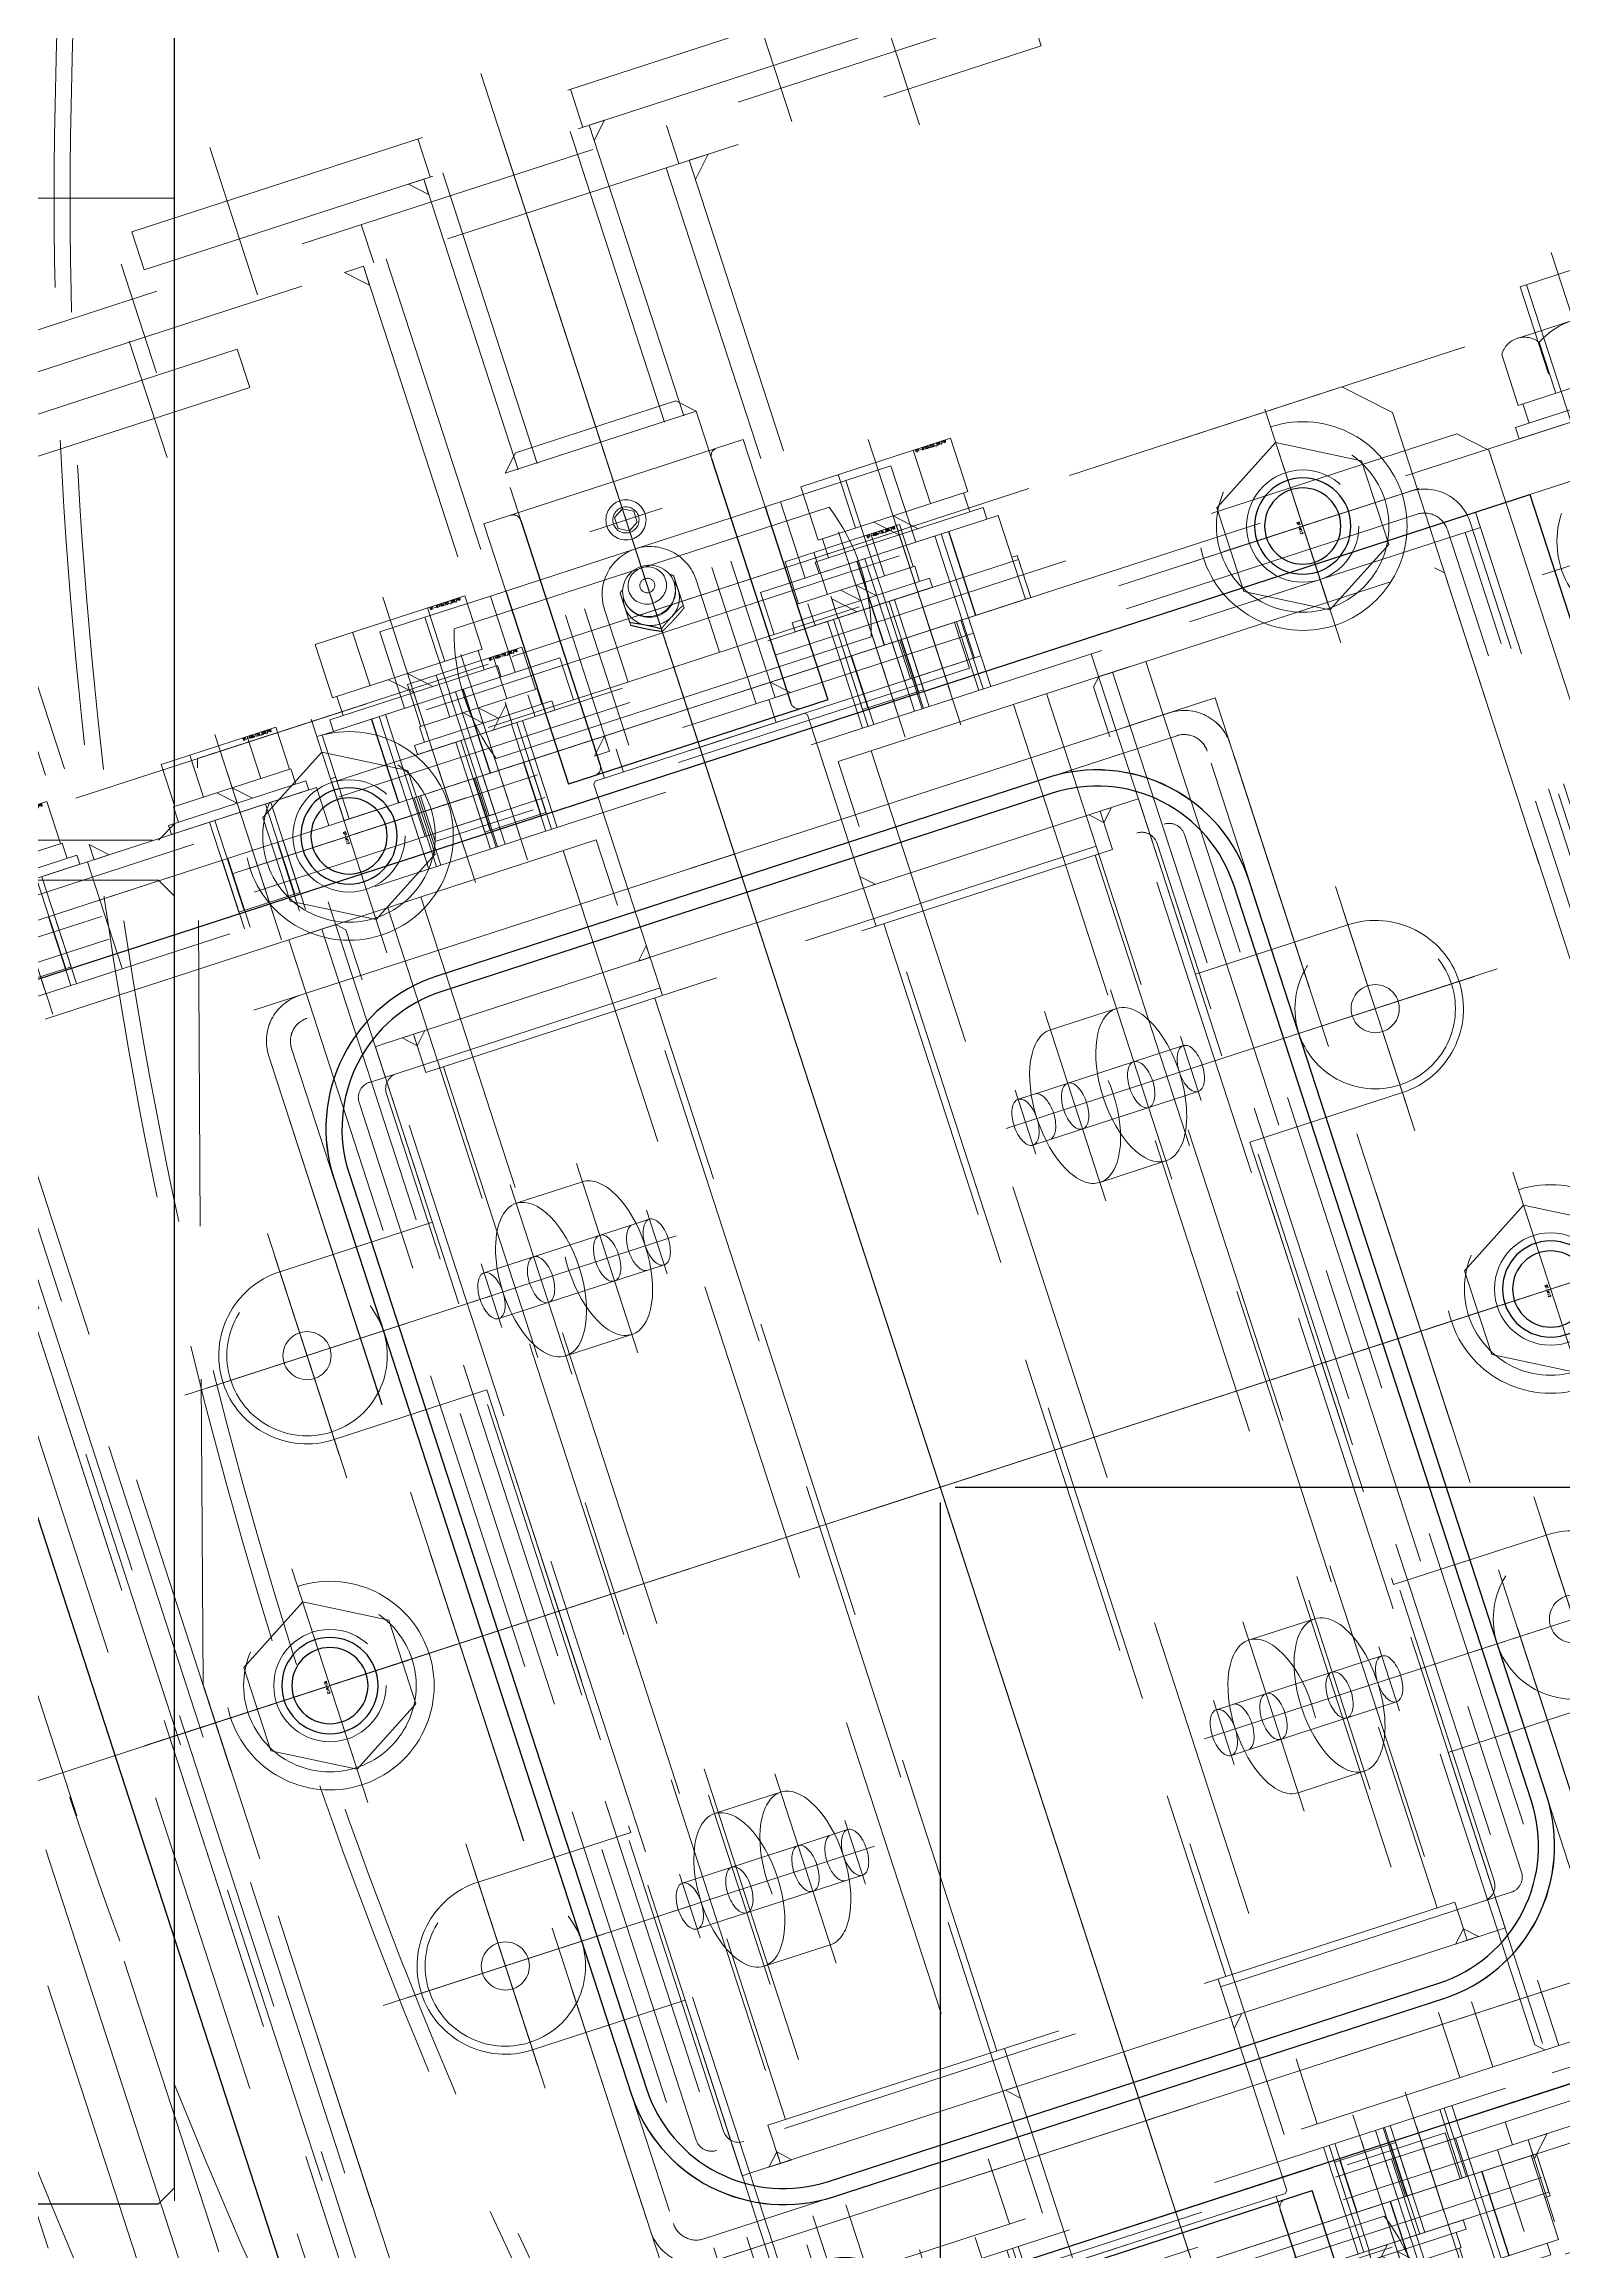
# Model space of a CAD drawing. Header units: millimetres. Extents: x -16130 to 36813, y -8099 to 27484.
# Drawn here: x 29485.3 to 29674.7, y 15674.2 to 15949.4 of the extents above; entities that cross this region are included whole.
import ezdxf

# ---------------------------------------------------------------- set-up
doc = ezdxf.new("R2010")
doc.units = ezdxf.units.MM
doc.header["$LTSCALE"] = 6
doc.header["$PDMODE"] = 99
doc.header["$PDSIZE"] = 1
doc.linetypes.add('CENTER2', pattern=[28.575, 19.05, -3.175, 3.175, -3.175])
doc.linetypes.add('HIDDEN', pattern=[9.525, 6.35, -3.175])
for name, color, linetype, lineweight in [('01_NORMAL', 7, 'Continuous', 25), ('04_HIDDEN', 2, 'HIDDEN', 13), ('05_CENTER', 4, 'CENTER2', 13), ('08_DIM', 3, 'Continuous', 13)]:
    doc.layers.add(name, color=color, linetype=linetype, lineweight=lineweight)
doc.layers.add('10_DRAFT', color=8, linetype='Continuous', lineweight=0, plot=False)
doc.layers.add('HIDDEN', color=3, linetype='HIDDEN')
doc.styles.add('KSS_TXT', font='txt.shx', dxfattribs={"bigfont": 'extfont2.shx'})
doc.styles.add('KSS_TXT_L', font='txt.shx', dxfattribs={"height": 3, "bigfont": 'extfont2.shx'})
doc.dimstyles.new('KSS_DIM', dxfattribs={"dimtxt": 3, "dimasz": 2.5, "dimexe": 1.25, "dimexo": 0.625, "dimtad": 1, "dimdsep": 46, "dimtxsty": 'KSS_TXT', "dimblk": 'OPEN30', "dimcen": 0, "dimazin": 2, "dimtfac": 0.75, "dimtmove": 0, "dimatfit": 3, "dimldrblk": 'OPEN30', "dimfxl": 1, "dimtolj": 1, "dimarcsym": 0})

# ---------------------------------------------------------------- blocks, each defined once
blk = doc.blocks.new('A$C4DF16B66_1_1')
at = {"color": 0}
for points in [[(-507.87, -249.13), (-431.79, -224.41, 0.414214), (-418.94, -199.21), (-456.03, -85.08, 0.414214), (-481.23, -72.24), (-557.31, -96.96, 0.414214), (-570.15, -122.17), (-533.07, -236.29, 0.414214)], [(-508.49, -247.23), (-432.4, -222.51, 0.414214), (-420.85, -199.83), (-457.93, -85.7, 0.414214), (-480.61, -74.15), (-556.69, -98.87, 0.414214), (-568.25, -121.55), (-531.17, -235.68, 0.414214)]]:
    blk.add_lwpolyline(points, format="xyb", close=True, dxfattribs=at)
at = {"layer": '04_HIDDEN'}
for radius, start, end in [(605, 90.85804, 269.14196), (603, 90.85804, 269.14196), (655, 201.36198, 269.38105)]:
    blk.add_arc((0, 0), radius, start, end, dxfattribs=at)
at = {"layer": '05_CENTER'}
for p, q in [((-467.58, -243.68), (-521.52, -77.69)), ((-430.58, -139.9), (-558.52, -181.47))]:
    blk.add_line(p, q, dxfattribs=at)
blk.add_arc((0, 0), 635, 93.44627, 266.55373, dxfattribs=at)
blk = doc.blocks.new('A$C52AD0FC6_1_1_1')
at = {"color": 0}
blk.add_lwpolyline([(1608, -85), (152, -85), (150, -87), (150, -248), (152, -250), (1608, -250), (1610, -248), (1610, -87)], close=True, dxfattribs=at)
blk = doc.blocks.new('M12Tz_1_1_1')
at = {"color": 0}
for radius in [6, 4.75]:
    blk.add_circle((0, 0), radius, dxfattribs=at)
at = {"layer": '05_CENTER'}
for p, q in [((0, -10.33), (0, 10.33)), ((10.33, 0), (-10.33, 0))]:
    blk.add_line(p, q, dxfattribs=at)
blk = doc.blocks.new('A$C20874801_1_1')
at = {"color": 0}
blk.add_lwpolyline([(-507.87, -249.13), (-431.79, -224.41, 0.414214), (-418.95, -199.21), (-456.03, -85.08, 0.414214), (-481.23, -72.24), (-557.31, -96.96, 0.414214), (-570.15, -122.17), (-533.07, -236.29, 0.414214)], format="xyb", close=True, dxfattribs=at)
at = {"layer": '04_HIDDEN'}
blk.add_lwpolyline([(-590, -306.8), (-590, 306.8)], dxfattribs=at)
at = {"layer": '05_CENTER'}
for p, q in [((-524.29, -69.17), (-464.81, -252.21)), ((-567.05, -184.24), (-422.05, -137.13))]:
    blk.add_line(p, q, dxfattribs=at)
at = {"xscale": -1, "rotation": 17.99942989085299}
for p in [(-449.37, -40.86), (-568.25, -79.49), (-418.46, -135.97), (-570.63, -185.41)]:
    blk.add_blockref('M12Tz_1_1_1', p, dxfattribs=at)
blk = doc.blocks.new('A$C286F13D5_1_1')
at = {"color": 0}
blk.add_lwpolyline([(-507.87, -249.13), (-431.79, -224.41, 0.414214), (-418.94, -199.21), (-456.03, -85.08, 0.414214), (-481.23, -72.24), (-557.31, -96.96, 0.414214), (-570.15, -122.17), (-533.07, -236.29, 0.414214)], format="xyb", close=True, dxfattribs=at)
at = {"layer": '04_HIDDEN'}
blk.add_lwpolyline([(-590, -306.8), (-590, 306.8)], dxfattribs=at)
at = {"layer": '05_CENTER'}
for p, q in [((-524.29, -69.17), (-464.81, -252.21)), ((-567.05, -184.25), (-422.05, -137.13))]:
    blk.add_line(p, q, dxfattribs=at)
blk = doc.blocks.new('A$C13BE1A45_1_1')
at = {"color": 0}
blk.add_lwpolyline([(42, -25), (1498, -25), (1500, -23), (1500, 473), (1498, 475), (42, 475), (40, 473), (40, -23)], close=True, dxfattribs=at)
at = {"layer": '10_DRAFT'}
blk.add_line((40, 225), (1500, 225), dxfattribs=at)
blk = doc.blocks.new('_Open30')
at = {"color": 0, "linetype": 'ByBlock', "lineweight": -2}
for p, q in [((-1, 0.268), (0, 0)), ((0, 0), (-1, -0.268)), ((0, 0), (-1, 0))]:
    blk.add_line(p, q, dxfattribs=at)
blk = doc.blocks.new('*D2053')
at = {"layer": '08_DIM', "color": 0, "lineweight": -2, "transparency": 16777216}
for p, q in [((29597.01, 15767.59), (29597.01, 15139.29)), ((30091.56, 15270.32), (30091.56, 15139.29)), ((30084.06, 15143.04), (29604.51, 15143.04))]:
    blk.add_line(p, q, dxfattribs=at)
at = {"layer": 'Defpoints', "color": 0, "transparency": 16777216}
for p in [(29597.01, 15769.47), (30091.56, 15272.19), (29597.01, 15143.04)]:
    blk.add_point(p, dxfattribs=at)
at = {"layer": '08_DIM', "color": 0, "lineweight": -2, "transparency": 16777216, "xscale": 7.5, "yscale": 7.5, "zscale": 7.5, "rotation": 180}
blk.add_blockref('_Open30', (29597.01, 15143.04), dxfattribs=at)
at = {"layer": '08_DIM', "color": 0, "lineweight": -2, "transparency": 16777216, "xscale": 7.5, "yscale": 7.5, "zscale": 7.5}
blk.add_blockref('_Open30', (30091.56, 15143.04), dxfattribs=at)
at = {"layer": '08_DIM', "color": 0, "transparency": 16777216, "insert": (29844.28, 15149.42), "char_height": 9, "attachment_point": 5, "style": 'KSS_TXT'}
blk.add_mtext('\\A1;494.549', dxfattribs=at)
blk = doc.blocks.new('M6tz_1_1_1')
at = {"color": 0}
for radius in [3, 2.5]:
    blk.add_circle((0, 0), radius, dxfattribs=at)
at = {"layer": '05_CENTER'}
for p, q in [((0, -5.68), (0, 5.68)), ((5.68, 0), (-5.68, 0))]:
    blk.add_line(p, q, dxfattribs=at)
blk = doc.blocks.new('A$C2F282A4D_1_1')
at = {"color": 0}
blk.add_lwpolyline([(68, 140), (-28, 140), (-30, 138), (-30, -18), (-28, -20), (68, -20), (70, -18), (70, 138)], close=True, dxfattribs=at)
at = {"xscale": -1, "rotation": 180}
blk.add_blockref('M12Tz_1_1_1', (0, 125), dxfattribs=at)
for name, p in [('M6tz_1_1_1', (30, 60)), ('M12Tz_1_1_1', (0, -5))]:
    blk.add_blockref(name, p)
blk = doc.blocks.new('A$C374815B8_1_1')
at = {"color": 0}
blk.add_lwpolyline([(40, 80), (-40, 80, 0.414214), (-60, 60), (-60, -60, 0.414214), (-40, -80), (40, -80, 0.414214), (60, -60), (60, 60, 0.414214)], format="xyb", close=True, dxfattribs=at)
at = {"layer": '10_DRAFT'}
for p, q in [((0, -4.36), (0, 4.36)), ((4.36, 0), (-4.36, 0))]:
    blk.add_line(p, q, dxfattribs=at)
blk = doc.blocks.new('*D2898')
at = {"layer": '08_DIM', "color": 0, "lineweight": -2, "transparency": 16777216}
for p, q in [((29855.24, 15930.15), (29810.19, 15930.15)), ((29813.94, 15922.65), (29813.94, 15776.97)), ((29598.88, 15769.47), (29817.69, 15769.47))]:
    blk.add_line(p, q, dxfattribs=at)
at = {"layer": 'Defpoints', "color": 0, "transparency": 16777216}
for p in [(29857.11, 15930.15), (29597.01, 15769.47), (29813.94, 15769.47)]:
    blk.add_point(p, dxfattribs=at)
at = {"layer": '08_DIM', "color": 0, "lineweight": -2, "transparency": 16777216, "xscale": 7.5, "yscale": 7.5, "zscale": 7.5}
for p, rotation in [((29813.94, 15930.15), 90), ((29813.94, 15769.47), 270)]:
    blk.add_blockref('_Open30', p, dxfattribs=dict(at, rotation=rotation))
at = {"layer": '08_DIM', "color": 0, "transparency": 16777216, "insert": (29807.56, 15849.81), "char_height": 9, "attachment_point": 5, "rotation": 90, "style": 'KSS_TXT'}
blk.add_mtext('\\A1;160.69', dxfattribs=at)
blk = doc.blocks.new('*D2899')
at = {"layer": '08_DIM', "color": 0, "lineweight": -2, "transparency": 16777216}
for p, q in [((30092.13, 15928.37), (30145.08, 15765.43)), ((29656.5, 15610.62), (30136.79, 15766.68)), ((29635.89, 15649.77), (29650.53, 15604.74))]:
    blk.add_line(p, q, dxfattribs=at)
at = {"layer": 'Defpoints', "color": 0, "transparency": 16777216}
for p in [(30091.56, 15930.15), (30143.92, 15768.99), (29635.32, 15651.56)]:
    blk.add_point(p, dxfattribs=at)
at = {"layer": '08_DIM', "color": 0, "lineweight": -2, "transparency": 16777216, "xscale": 7.5, "yscale": 7.5, "zscale": 7.5}
for p, rotation in [((30143.92, 15768.99), 18.00000000640336), ((29649.37, 15608.3), 198.0000000064033)]:
    blk.add_blockref('_Open30', p, dxfattribs=dict(at, rotation=rotation))
at = {"layer": '08_DIM', "color": 0, "transparency": 16777216, "insert": (29894.67, 15694.72), "char_height": 9, "attachment_point": 5, "rotation": 18, "style": 'KSS_TXT'}
blk.add_mtext('\\A1;520', dxfattribs=at)
blk = doc.blocks.new('A$C16837431_1_1_1')
at = {"color": 0}
for points in [[(-5, -95), (-115, -60), (-115, 90), (-110, 95)], [(-110, 95), (110, 95), (115, 90), (115, -55), (75, -95), (-5, -95)]]:
    blk.add_lwpolyline(points, dxfattribs=at)
blk.add_lwpolyline([(-83, 63), (83, 63), (83, -63), (-83, -63)], close=True, dxfattribs=at)
for points in [[(-77, -63), (77, -63, 0.414214), (83, -57), (83, 57, 0.414214), (77, 63), (-77, 63, 0.414214), (-83, 57), (-83, -57, 0.414214)], [(-77, -60), (77, -60, 0.414214), (80, -57), (80, 57, 0.414214), (77, 60), (-77, 60, 0.414214), (-80, 57), (-80, -57, 0.414214)]]:
    blk.add_lwpolyline(points, format="xyb", close=True, dxfattribs=at)
for centre in [(-100, 80), (0, 80), (-100, -45), (0, -80)]:
    blk.add_circle(centre, 7, dxfattribs=at)
at = {"layer": '05_CENTER'}
for p, q in [((0, 104.34), (0, -104.34)), ((-100, 90.34), (-100, 69.66)), ((-89.66, 80), (-110.34, 80)), ((10.34, 80), (-10.34, 80)), ((-123.98, 0), (123.98, 0)), ((-100, -55.34), (-100, -34.66)), ((-89.66, -45), (-110.34, -45)), ((10.34, -80), (-10.34, -80))]:
    blk.add_line(p, q, dxfattribs=at)
blk = doc.blocks.new('A$C285C78E6_1_1_1_1_1')
at = {"color": 0, "linetype": 'CENTER2'}
for p, q in [((0, -15.31), (0, 15.31)), ((-15.31, 0), (15.31, 0))]:
    blk.add_line(p, q, dxfattribs=at)
at = {"color": 0}
for p, q in [((-10.97, 0), (-5.48, 9.5)), ((-5.48, 9.5), (5.48, 9.5)), ((5.48, 9.5), (10.97, 0)), ((-5.48, -9.5), (-10.97, 0)), ((10.97, 0), (5.48, -9.5)), ((5.48, -9.5), (-5.48, -9.5))]:
    blk.add_line(p, q, dxfattribs=at)
for radius in [13, 10.75]:
    blk.add_circle((0, 0), radius, dxfattribs=at)
at = {"layer": '10_DRAFT', "style": 'KSS_TXT_L'}
blk.add_text('BT-M12', height=0.3, dxfattribs=at).set_placement((-0.7, -0.55))
blk = doc.blocks.new('A$C684D27B0')
at = {"rotation": 270}
blk.add_blockref('A$C16837431_1_1_1', (0, 0), dxfattribs=at)
at = {"layer": '04_HIDDEN', "rotation": 269.9999999825162}
for p in [(-45, 100), (80, 100), (-80, 0), (80, 0), (-45, -100)]:
    blk.add_blockref('A$C285C78E6_1_1_1_1_1', p, dxfattribs=at)
blk = doc.blocks.new('A$C48CE4D37_1_1_1')
at = {"color": 0}
for p, q in [((-10.85, 175), (-10.85, 100)), ((10.85, 175), (10.85, 100)), ((44.55, -225), (44.55, -100))]:
    blk.add_line(p, q, dxfattribs=at)
for points in [[(-47.5, 175), (-47.5, 180), (47.5, 180), (47.5, 175)], [(-101.83, 105), (101.83, 105), (105, 101.83), (105, -101.83), (101.83, -105), (-101.83, -105), (-105, -101.83), (-105, 101.83)], [(-63, -83), (-63, 83), (63, 83), (63, -83)]]:
    blk.add_lwpolyline(points, close=True, dxfattribs=at)
at = {"color": 3}
for points in [[(-10.85, 175), (-10.85, 173), (-12.85, 175), (-12.85, 175)], [(10.85, 175), (10.85, 173), (12.85, 175), (12.85, 175)], [(-10.85, 100), (-10.85, 102), (-12.85, 100), (-12.85, 100)], [(10.85, 100), (10.85, 102), (12.85, 100), (12.85, 100)], [(44.55, -100), (44.55, -102.5), (44.55, -102.5), (47.05, -100)]]:
    blk.add_lwpolyline(points, close=True, dxfattribs=at)
at = {"color": 0}
for points in [[(-44.55, -115), (-133.07, -115), (-135.07, -113), (-135.07, 113), (-133.07, 115)], [(-133.07, 115), (-10.85, 115)], [(10.85, 115), (132.93, 115), (134.93, 113), (134.93, -113), (132.93, -115), (44.55, -115)]]:
    blk.add_lwpolyline(points, dxfattribs=at)
for points in [[(63, -77), (63, 77, 0.414214), (57, 83), (-57, 83, 0.414214), (-63, 77), (-63, -77, 0.414214), (-57, -83), (57, -83, 0.414214)], [(60, -77), (60, 77, 0.414214), (57, 80), (-57, 80, 0.414214), (-60, 77), (-60, -77, 0.414214), (-57, -80), (57, -80, 0.414214)]]:
    blk.add_lwpolyline(points, format="xyb", close=True, dxfattribs=at)
at = {"layer": '04_HIDDEN'}
for p, q in [((-10, 175), (-10, 180)), ((10, 175), (10, 180)), ((-8.35, 175), (-8.35, 100)), ((8.35, 175), (8.35, 100)), ((-10.85, 115), (10.85, 115)), ((-10, 97), (-10, 100)), ((10, 97), (10, 100)), ((42.5, -100), (42.5, -97)), ((40.55, -225), (40.55, -100))]:
    blk.add_line(p, q, dxfattribs=at)
for points in [[(-94, -100), (94, -100, 0.414214), (100, -94), (100, 94, 0.414214), (94, 100), (-94, 100, 0.414214), (-100, 94), (-100, -94, 0.414214)], [(-94, -97), (94, -97, 0.414214), (97, -94), (97, 94, 0.414214), (94, 97), (-94, 97, 0.414214), (-97, 94), (-97, -94, 0.414214)]]:
    blk.add_lwpolyline(points, format="xyb", close=True, dxfattribs=at)
at = {"layer": '05_CENTER'}
for p, q in [((-35, 167.67), (-35, 186.97)), ((0, 185.31), (0, -234.62)), ((35, 167.67), (35, 186.97)), ((-145.58, 0), (145.58, 0))]:
    blk.add_line(p, q, dxfattribs=at)
blk = doc.blocks.new('A$C4DD551DB_1_1_1')
at = {"color": 0}
for p, q in [((-50.5, 68), (-50.5, -68)), ((50.5, 68), (50.5, -68))]:
    blk.add_line(p, q, dxfattribs=at)
blk.add_lwpolyline([(52.08, -70), (-52.08, -70, -0.414214), (-54.08, -68), (-54.08, 68, -0.414214), (-52.08, 70), (52.08, 70, -0.414214), (54.08, 68), (54.08, -68, -0.414214)], format="xyb", close=True, dxfattribs=at)
for centre, start, end in [((-48.5, 68), 90, 180), ((48.5, 68), 0, 90), ((-48.5, -68), 180, 270), ((48.5, -68), 270, 0)]:
    blk.add_arc(centre, 2, start, end, dxfattribs=at)
at = {"layer": '01_NORMAL'}
blk.add_lwpolyline([(-108.15, 95), (108.15, 95), (108.15, -95), (-108.15, -95)], close=True, dxfattribs=at)
at = {"layer": '04_HIDDEN'}
for p, q in [((-101, 95), (-101, -95)), ((101, 95), (101, -95))]:
    blk.add_line(p, q, dxfattribs=at)
at = {"layer": '10_DRAFT'}
for p, q in [((0, 95), (0, -95)), ((4.06, 0), (-4.06, 0))]:
    blk.add_line(p, q, dxfattribs=at)
blk = doc.blocks.new('A$C6DB7488B_1_1_1')
at = {"color": 0}
for p, q in [((-160, 50), (-160, 94)), ((-159, 95), (19, 95)), ((-160, 51.83), (20, 51.83)), ((-160, 43.17), (20, 43.17)), ((-160, 38.84), (20, 38.84)), ((-113, 26.3), (-113, 24.17)), ((-107, 26.3), (-107, 24.17)), ((-33, 26.3), (-33, 24.17)), ((-27, 26.3), (-27, 24.17)), ((-144, 15.84), (-144, -15.84)), ((4, 15.84), (4, -15.84)), ((-207, 12.5), (-207, -12.5)), ((27, -12.5), (152, -12.5)), ((-113, -26.3), (-113, -24.17)), ((-107, -26.3), (-107, -24.17)), ((-33, -26.3), (-33, -24.17)), ((-27, -26.3), (-27, -24.17)), ((-160, -38.84), (20, -38.84)), ((-160, -43.17), (20, -43.17)), ((-160, -50), (-160, -94)), ((-160, -51.83), (20, -51.83)), ((20, -94), (20, -50)), ((-160, -94), (-159, -95)), ((-159, -95), (19, -95))]:
    blk.add_line(p, q, dxfattribs=at)
for points in [[(20, 15.84), (-160, 15.84), (-160, 56.16), (20, 56.16)], [(20, -15.84), (-160, -15.84), (-160, -56.16), (20, -56.16)]]:
    blk.add_lwpolyline(points, close=True, dxfattribs=at)
at = {"color": 3}
for points in [[(-144, 45), (-142.5, 45), (-144, 46.5), (-144, 46.5)], [(-144, 45), (-142.5, 45), (-144, 43.5), (-144, 43.5)], [(4, 45), (2.5, 45), (4, 46.5), (4, 46.5)], [(4, 45), (2.5, 45), (4, 43.5), (4, 43.5)], [(-144, 14), (-145.5, 14), (-144, 15.5), (-144, 15.5)], [(4, 14), (5.5, 14), (4, 15.5), (4, 15.5)], [(-144, -14), (-145.5, -14), (-144, -15.5), (-144, -15.5)], [(4, -14), (5.5, -14), (4, -15.5), (4, -15.5)], [(-144, -45), (-142.5, -45), (-144, -43.5), (-144, -43.5)], [(4, -45), (2.5, -45), (4, -43.5), (4, -43.5)], [(-144, -45), (-142.5, -45), (-144, -46.5), (-144, -46.5)], [(4, -45), (2.5, -45), (4, -46.5), (4, -46.5)]]:
    blk.add_lwpolyline(points, close=True, dxfattribs=at)
at = {"color": 0}
for points in [[(-144, 14), (-166.7, 14), (-167, 13.7), (-167, -13.7), (-166.7, -14), (-144, -14)], [(4, 14), (26.7, 14), (27, 13.7), (27, -13.7), (26.7, -14), (4, -14)], [(-167, 12.5), (-207, 12.5), (-209, 10.5), (-209, -10.5), (-207, -12.5), (-167, -12.5)]]:
    blk.add_lwpolyline(points, dxfattribs=at)
for centre in [(-110, 70), (-30, 70), (-110, -70), (-30, -70)]:
    blk.add_circle(centre, 3, dxfattribs=at)
at = {"color": 0, "extrusion": (0, 0, -1)}
for centre, major_axis in [((-110, 26.34), (3, 0)), ((-30, -26.34), (-3, 0))]:
    blk.add_ellipse(centre, major_axis=major_axis, ratio=0.500003, start_param=3.113199, end_param=6.311671, dxfattribs=at)
at = {"color": 0}
for centre, major_axis in [((-30, 26.34), (-3, 0)), ((-110, -26.34), (3, 0))]:
    blk.add_ellipse(centre, major_axis=major_axis, ratio=0.500003, start_param=3.113199, end_param=6.311671, dxfattribs=at)
at = {"color": 0, "extrusion": (0, 0, -1)}
for centre, major_axis in [((-110, 24.17), (3, 0)), ((-30, -24.17), (-3, 0))]:
    blk.add_ellipse(centre, major_axis=major_axis, ratio=0.500003, dxfattribs=at)
at = {"color": 0}
for centre, major_axis in [((-30, 24.17), (-3, 0)), ((-110, -24.17), (3, 0))]:
    blk.add_ellipse(centre, major_axis=major_axis, ratio=0.500003, dxfattribs=at)
at = {"layer": '04_HIDDEN'}
for p, q in [((-159, 49), (-160, 50)), ((4, 50), (-144, 50)), ((-144, 50), (-144, 49)), ((4, 50), (4, 49)), ((19, 49), (-159, 49)), ((-144, 49), (-144, 15.84)), ((4, 49), (4, 15.84)), ((-144, 45), (-139, 45)), ((-139, 45), (-139, -45)), ((-113, 26.3), (-113, 45.83)), ((-107, 26.3), (-107, 45.83)), ((-33, 26.3), (-33, 45.83)), ((-27, 26.3), (-27, 45.83)), ((-1, 45), (-1, -45)), ((4, 45), (-1, 45)), ((-139, 42.7), (-1, 42.7)), ((-120, 30.67), (-120, 39.33)), ((-100, 30.67), (-100, 39.33)), ((-40, 30.67), (-40, 39.33)), ((-20, 30.67), (-20, 39.33)), ((-160, 20.17), (20, 20.17)), ((-144, 14), (-139, 14)), ((4, 14), (-1, 14)), ((-144, -14), (-139, -14)), ((-144, -49), (-144, -15.84)), ((4, -14), (-1, -14)), ((4, -49), (4, -15.84)), ((-160, -20.17), (20, -20.17)), ((-113, -26.3), (-113, -45.83)), ((-107, -26.3), (-107, -45.83)), ((-33, -26.3), (-33, -45.83)), ((-27, -26.3), (-27, -45.83)), ((-120, -30.67), (-120, -39.33)), ((-100, -30.67), (-100, -39.33)), ((-40, -30.67), (-40, -39.33)), ((-20, -30.67), (-20, -39.33)), ((-139, -42.7), (-1, -42.7)), ((-144, -45), (-139, -45)), ((4, -45), (-1, -45)), ((-159, -49), (-160, -50)), ((19, -49), (-159, -49)), ((-144, -50), (-144, -49)), ((4, -50), (4, -49)), ((20, -50), (19, -49)), ((4, -50), (-144, -50))]:
    blk.add_line(p, q, dxfattribs=at)
for points in [[(-1, 15), (-139, 15)], [(-139, -15), (-1, -15)]]:
    blk.add_lwpolyline(points, dxfattribs=at)
for centre in [(-110, 70), (-30, 70), (-110, -70), (-30, -70)]:
    blk.add_circle(centre, 10, dxfattribs=at)
at = {"layer": '04_HIDDEN', "extrusion": (0, 0, -1)}
for centre, major_axis, ratio in [((-110, 45.83), (3, 0), 0.500003), ((-110, 39.33), (3, 0), 0.500003), ((-110, 30.67), (-10, 0), 0.5), ((-110, 30.67), (3, 0), 0.500003), ((-30, -30.67), (10, 0), 0.5), ((-30, -30.67), (-3, 0), 0.500003), ((-30, -39.33), (-3, 0), 0.500003), ((-30, -45.83), (-3, 0), 0.500003)]:
    blk.add_ellipse(centre, major_axis=major_axis, ratio=ratio, dxfattribs=at)
at = {"layer": '04_HIDDEN'}
for centre, major_axis, ratio in [((-30, 45.83), (-3, 0), 0.500003), ((-30, 39.33), (-3, 0), 0.500003), ((-30, 30.67), (10, 0), 0.5), ((-30, 30.67), (-3, 0), 0.500003), ((-110, -30.67), (-10, 0), 0.5), ((-110, -30.67), (3, 0), 0.500003), ((-110, -39.33), (3, 0), 0.500003), ((-110, -45.83), (3, 0), 0.500003)]:
    blk.add_ellipse(centre, major_axis=major_axis, ratio=ratio, dxfattribs=at)
for centre in [(-110, 39.33), (-30, 39.33)]:
    blk.add_ellipse(centre, major_axis=(10, 0), ratio=0.5, start_param=0, end_param=3.141593, dxfattribs=at)
at = {"layer": '04_HIDDEN', "extrusion": (0, 0, -1)}
for centre in [(-110, -39.33), (-30, -39.33)]:
    blk.add_ellipse(centre, major_axis=(10, 0), ratio=0.5, start_param=0, end_param=3.141593, dxfattribs=at)
at = {"layer": '05_CENTER'}
for p, q in [((-70, -100.5), (-70, 100.5)), ((-110, 57), (-110, 83)), ((-30, 57), (-30, 83)), ((-123, 70), (-97, 70)), ((-17, 70), (-43, 70)), ((-110, 48.3), (-110, 21.62)), ((-30, 48.3), (-30, 21.62)), ((-105.82, 45.83), (-114.18, 45.83)), ((-34.18, 45.83), (-25.82, 45.83)), ((-97.59, 39.33), (-122.41, 39.33)), ((-42.41, 39.33), (-17.59, 39.33)), ((-97.59, 30.67), (-122.41, 30.67)), ((-42.41, 30.67), (-17.59, 30.67)), ((-105.82, 24.17), (-114.18, 24.17)), ((-34.18, 24.17), (-25.82, 24.17)), ((156.79, 0), (-212.93, 0)), ((-110, -48.3), (-110, -21.62)), ((-30, -48.3), (-30, -21.62)), ((-105.82, -24.17), (-114.18, -24.17)), ((-34.18, -24.17), (-25.82, -24.17)), ((-97.59, -30.67), (-122.41, -30.67)), ((-42.41, -30.67), (-17.59, -30.67)), ((-97.59, -39.33), (-122.41, -39.33)), ((-42.41, -39.33), (-17.59, -39.33)), ((-105.82, -45.83), (-114.18, -45.83)), ((-34.18, -45.83), (-25.82, -45.83)), ((-110, -57), (-110, -83)), ((-30, -57), (-30, -83)), ((-123, -70), (-97, -70)), ((-17, -70), (-43, -70))]:
    blk.add_line(p, q, dxfattribs=at)
at = {"layer": '10_DRAFT'}
for centre in [(-110, 39.33), (-30, 39.33)]:
    blk.add_ellipse(centre, major_axis=(10, 0), ratio=0.5, start_param=3.141593, end_param=6.283185, dxfattribs=at)
at = {"layer": '10_DRAFT', "extrusion": (0, 0, -1)}
for centre in [(-110, -39.33), (-30, -39.33)]:
    blk.add_ellipse(centre, major_axis=(10, 0), ratio=0.5, start_param=3.141593, end_param=6.283185, dxfattribs=at)
blk = doc.blocks.new('MUCFC205c')
at = {"color": 0}
for p, q in [((-35, 6), (35, 6)), ((-35, 6), (-35, 0)), ((35, 6), (35, 0)), ((-44.32, 0), (-24.31, 0)), ((-18.27, 0), (-24.31, 0)), ((-18.27, 0), (18.27, 0)), ((24.31, 0), (18.27, 0)), ((24.31, 0), (44.32, 0)), ((-45, 0), (-44.32, 0)), ((-45, 0), (-45, -5.5)), ((-44.32, 0), (-44.32, -11)), ((44.32, 0), (45, 0)), ((44.32, 0), (44.32, -11)), ((45, 0), (45, -5.5)), ((-45, -5.5), (-44.32, -5.5)), ((-24.31, -5.5), (-18.27, -5.5)), ((-18.27, -5.5), (18.27, -5.5)), ((-13.14, -11), (-13.14, -5.5)), ((-6, -5.5), (-6, -15)), ((6, -15), (6, -5.5)), ((13.14, -5.5), (13.14, -11)), ((18.27, -5.5), (24.31, -5.5)), ((44.32, -5.5), (45, -5.5)), ((-44.32, -11), (-22.98, -11)), ((-33.5, -11), (-33.5, -21)), ((-27.59, -11), (-27.59, -21)), ((-13.14, -11), (-22.98, -11)), ((-19, -11), (-19, -21)), ((0, -10.53), (0, -10.18)), ((22.98, -11), (13.14, -11)), ((19, -11), (19, -21)), ((22.98, -11), (44.32, -11)), ((27.59, -11), (27.59, -21)), ((33.5, -11), (33.5, -21)), ((-3.5, -12.48), (-3.5, -12.13)), ((3.5, -12.48), (3.5, -12.13)), ((-33.5, -21), (-27.59, -21)), ((-19, -21), (-27.59, -21)), ((-19, -21), (0, -21)), ((-17, -29.8), (-17, -21)), ((0, -21), (19, -21)), ((17, -21), (17, -29.8)), ((27.59, -21), (19, -21)), ((27.59, -21), (33.5, -21)), ((-1.25, -24.08), (0, -23.36)), ((-1.25, -25.52), (-1.25, -24.08)), ((0, -23.36), (1.25, -24.08)), ((1.25, -24.08), (1.25, -25.52)), ((0, -26.24), (-1.25, -25.52)), ((1.25, -25.52), (0, -26.24)), ((17, -29.8), (-17, -29.8)), ((-17, -29.8), (17, -29.8))]:
    blk.add_line(p, q, dxfattribs=at)
at = {"color": 0, "linetype": 'CENTER2'}
for p, q in [((-31.82, -13.93), (-31.82, 2.87)), ((31.82, -13.93), (31.82, 2.87)), ((-4.75, -24.8), (4.75, -24.8))]:
    blk.add_line(p, q, dxfattribs=at)
at = {"color": 0}
for radius in [2.5, 1.63]:
    blk.add_circle((0, -24.8), radius, dxfattribs=at)
at = {"color": 0, "linetype": 'HIDDEN'}
for centre, start, end in [((-13.5, 3.3), 0, 90), ((13.5, 3.3), 90, 180), ((-13.5, -28.8), 270, 0), ((13.5, -28.8), 180, 270)]:
    blk.add_arc(centre, 1, start, end, dxfattribs=at)
at = {"color": 0}
for centre, radius, start, end in [((0, -15.5), 3.3, 0, 180), ((0, -15), 6, 180, 270), ((0, -15), 6, 270, 0)]:
    blk.add_arc(centre, radius, start, end, dxfattribs=at)
for major_axis, start_param, end_param in [((-3.5, 0), 4.18879, 5.235988), ((-3.5, 0), 5.235988, 6.283185), ((3.5, 0), 0, 1.047198), ((-3.5, 0), 0, 0.342953), ((3.5, 0), 5.940232, 6.283185)]:
    blk.add_ellipse((0, -14.52), major_axis=major_axis, ratio=0.965926, start_param=start_param, end_param=end_param, dxfattribs=at)
for centre, major_axis in [((0, -15.5), (-3.3, 0)), ((0, -16.2), (-2.4, 0)), ((0, -16.2), (-0.929, 0))]:
    blk.add_ellipse(centre, major_axis=major_axis, ratio=0.965926, dxfattribs=at)
for points, weights in [([(0, -10.18), (-0.94, -10.62), (-1.75, -11.07)], [1.06657306684, 1.07194812406, 1]), ([(-1.75, -11.59), (-0.94, -11.14), (0, -10.53)], [1, 1.07194812406, 1.06657306684]), ([(1.75, -11.07), (0.94, -10.62), (0, -10.18)], [1, 1.07194812406, 1.06657306684]), ([(0, -10.53), (0.94, -11.14), (1.75, -11.59)], [1.06657306684, 1.07194812406, 1]), ([(-1.75, -11.07), (-2.56, -11.53), (-3.5, -12.13)], [1, 1.07194812406, 1.06657306684]), ([(-3.5, -12.48), (-2.56, -12.04), (-1.75, -11.59)], [1.06657306684, 1.07194812406, 1]), ([(-3.5, -14.52), (-3.5, -13.61), (-3.5, -12.48)], [1, 1.07194812406, 1.06657306684]), ([(3.5, -12.13), (2.56, -11.53), (1.75, -11.07)], [1.06657306684, 1.07194812406, 1]), ([(1.75, -11.59), (2.56, -12.04), (3.5, -12.48)], [1, 1.07194812406, 1.06657306684]), ([(3.5, -12.48), (3.5, -13.61), (3.5, -14.52)], [1.06657306684, 1.07194812406, 1]), ([(-3.5, -16.39), (-3.5, -15.42), (-3.5, -14.52)], [1.06657306684, 1.07194812406, 1]), ([(-3.07, -16.66), (-3.28, -16.53), (-3.5, -16.39)], [1.06489758801, 1.06782171765, 1.06657306684]), ([(3.5, -16.39), (3.28, -16.53), (3.07, -16.66)], [1.06657306684, 1.06782171765, 1.06489758801]), ([(3.5, -14.52), (3.5, -15.42), (3.5, -16.39)], [1, 1.07194812406, 1.06657306684])]:
    blk.add_rational_spline(points, weights, degree=2, dxfattribs=at)
at = {"layer": '10_DRAFT'}
for p, q in [((0, -29.8), (0, 6)), ((-24.57, -1.5), (24.57, -1.5)), ((31, -10), (-31, -10)), ((-24.57, -18.5), (24.57, -18.5))]:
    blk.add_line(p, q, dxfattribs=at)
for start, end in [(160.9179, 199.0821), (340.9179, 19.0821)]:
    blk.add_arc((0, -10), 26, start, end, dxfattribs=at)
at = {"layer": 'HIDDEN', "color": 0}
for p, q in [((-17, -21), (-17, 4.3)), ((-17, 4.3), (17, 4.3)), ((-12.5, -28.8), (-12.5, 3.3)), ((12.5, -28.8), (12.5, 3.3)), ((17, -21), (17, 4.3)), ((-37.82, 0), (-37.82, -11)), ((-25.82, 0), (-25.82, -11)), ((25.82, 0), (25.82, -11)), ((37.82, 0), (37.82, -11))]:
    blk.add_line(p, q, dxfattribs=at)
blk = doc.blocks.new('A$C05FE0EC2_2_1_1')
at = {"color": 0, "linetype": 'CENTER2'}
blk.add_line((0, -19), (0, 14), dxfattribs=at)
at = {"color": 0}
for p, q in [((-9.81, 11), (9.81, 11)), ((-9.81, 4), (-9.81, 11)), ((-4.91, 4), (-4.91, 11)), ((4.91, 4), (4.91, 11)), ((9.81, 4), (9.81, 11)), ((9.81, 4), (-9.81, 4)), ((-9.25, 4), (-9.25, 1.5)), ((0, 1.5), (-2.5, 4)), ((0, 4), (2.5, 1.5)), ((9.25, 1.5), (9.25, 4)), ((-11, 1.5), (11, 1.5)), ((-11, 1.5), (-11, 0)), ((-11, 0), (11, 0)), ((11, 0), (11, 1.5))]:
    blk.add_line(p, q, dxfattribs=at)
at = {"color": 0, "linetype": 'HIDDEN'}
for p, q in [((-5, -16), (-5, 0)), ((-4.19, -16), (-4.19, 0)), ((4.19, -16), (4.19, 0)), ((5, -16), (5, 0)), ((-5, -16), (5, -16))]:
    blk.add_line(p, q, dxfattribs=at)
at = {"layer": '10_DRAFT', "style": 'KSS_TXT_L'}
blk.add_text('BT-M10x20L,SW,PW', height=0.3, dxfattribs=at).set_placement((5.16, 10.66))
blk = doc.blocks.new('A$C684CD659')
at = {"color": 4}
blk.add_blockref('MUCFC205c', (0, 0), dxfattribs=at)
at = {"rotation": 180}
for p in [(-31.82, -11), (31.82, -11)]:
    blk.add_blockref('A$C05FE0EC2_2_1_1', p, dxfattribs=at)
blk = doc.blocks.new('A$C2F213FA1_1_1_1')
at = {"color": 0}
blk.add_lwpolyline([(135, 6.5), (135, 0.5), (134.5, 0), (-134.5, 0), (-135, 0.5), (-135, 6.5), (-134.5, 7), (134.5, 7)], close=True, dxfattribs=at)
at = {"layer": '04_HIDDEN'}
for p, q in [((-101, 7), (-101, 9)), ((-36.82, 9), (-36.82, 0)), ((-35.82, 9), (-35.82, 0)), ((-27.82, 9), (-27.82, 0)), ((-26.82, 9), (-26.82, 0)), ((26.82, 9), (26.82, 0)), ((27.82, 9), (27.82, 0)), ((35.82, 9), (35.82, 0)), ((36.82, 9), (36.82, 0)), ((101, 9), (101, 7))]:
    blk.add_line(p, q, dxfattribs=at)
at = {"layer": '04_HIDDEN', "color": 9}
for p, q in [((-35.25, 0), (-35.25, 9)), ((35.25, 0), (35.25, 9))]:
    blk.add_line(p, q, dxfattribs=at)
at = {"layer": '04_HIDDEN', "color": 252}
for p, q in [((-28.75, 9), (-28.75, 0)), ((-28, 9), (-28, 0)), ((-21.5, 9), (-21.5, 0)), ((-20.75, 9), (-20.75, 0)), ((-20, 9), (-20, 0)), ((20, 9), (20, 0)), ((20.75, 9), (20.75, 0)), ((21.5, 9), (21.5, 0)), ((28, 9), (28, 0)), ((28.75, 9), (28.75, 0))]:
    blk.add_line(p, q, dxfattribs=at)
at = {"layer": '04_HIDDEN'}
blk.add_lwpolyline([(101, 9), (-101, 9)], dxfattribs=at)
at = {"layer": '05_CENTER'}
for p, q in [((-120, 11.2), (-120, -4.07)), ((-31.82, 12.39), (-31.82, -3.39)), ((31.82, 12.39), (31.82, -3.39)), ((120, 11.2), (120, -4.07))]:
    blk.add_line(p, q, dxfattribs=at)
at = {"layer": '05_CENTER', "color": 252}
for p, q in [((-24.75, 11.71), (-24.75, -2.71)), ((24.75, 11.71), (24.75, -2.71))]:
    blk.add_line(p, q, dxfattribs=at)
at = {"layer": '10_DRAFT'}
blk.add_line((0, 9), (0, 0), dxfattribs=at)
blk = doc.blocks.new('A$C2C234A17_1_1_1')
at = {"color": 0}
blk.add_lwpolyline([(135, 4.5), (135, -1.5), (134.5, -2), (-134.5, -2), (-135, -1.5), (-135, 4.5), (-134.5, 5), (134.5, 5)], close=True, dxfattribs=at)
at = {"layer": '04_HIDDEN'}
for p, q in [((-101, 5), (-101, 7)), ((-36.82, 7), (-36.82, -2)), ((-35.82, 7), (-35.82, -2)), ((-27.82, 7), (-27.82, -2)), ((-26.82, 7), (-26.82, -2)), ((26.82, 7), (26.82, -2)), ((27.82, 7), (27.82, -2)), ((35.82, 7), (35.82, -2)), ((36.82, 7), (36.82, -2)), ((101, 7), (101, 5))]:
    blk.add_line(p, q, dxfattribs=at)
at = {"layer": '04_HIDDEN', "color": 9}
for p, q in [((-35.25, -2), (-35.25, 7)), ((35.25, -2), (35.25, 7))]:
    blk.add_line(p, q, dxfattribs=at)
at = {"layer": '04_HIDDEN', "color": 252}
for p, q in [((-28.75, 7), (-28.75, -2)), ((-28, 7), (-28, -2)), ((-21.5, 7), (-21.5, -2)), ((-20.75, 7), (-20.75, -2)), ((-20, 7), (-20, -2)), ((20, 7), (20, -2)), ((20.75, 7), (20.75, -2)), ((21.5, 7), (21.5, -2)), ((28, 7), (28, -2)), ((28.75, 7), (28.75, -2)), ((53, 7), (53, -2)), ((53.75, 7), (53.75, -2)), ((60.25, 7), (60.25, -2)), ((61, 7), (61, -2)), ((77, 7), (77, -2)), ((83, 7), (83, -2)), ((83.75, 7), (83.75, -2)), ((90.25, 7), (90.25, -2)), ((91, 7), (91, -2)), ((97, 7), (97, -2))]:
    blk.add_line(p, q, dxfattribs=at)
at = {"layer": '04_HIDDEN'}
blk.add_lwpolyline([(101, 7), (-101, 7)], dxfattribs=at)
at = {"layer": '05_CENTER'}
for p, q in [((-120, 9.2), (-120, -6.07)), ((-31.82, 10.39), (-31.82, -5.39)), ((31.82, 10.39), (31.82, -5.39)), ((120, 9.2), (120, -6.07))]:
    blk.add_line(p, q, dxfattribs=at)
at = {"layer": '05_CENTER', "color": 252}
for p, q in [((-24.75, 9.71), (-24.75, -4.71)), ((24.75, 9.71), (24.75, -4.71)), ((57, 9.71), (57, -4.71)), ((87, 9.71), (87, -4.71))]:
    blk.add_line(p, q, dxfattribs=at)
at = {"layer": '10_DRAFT'}
blk.add_line((0, 7), (0, -2), dxfattribs=at)
blk = doc.blocks.new('A$C04E828C6_1_1_1')
at = {"color": 0}
for p, q in [((-63, 28), (123, 28)), ((-21, -1), (-21, -21)), ((1, -1), (1, -21)), ((59, -1), (59, -21)), ((81, -1), (81, -21))]:
    blk.add_line(p, q, dxfattribs=at)
for points in [[(-21, -21), (-63, -21), (-63, 30), (123, 30), (123, -21), (81, -21)], [(59, -21), (1, -21)]]:
    blk.add_lwpolyline(points, dxfattribs=at)
for centre in [(-10, -1), (70, -1)]:
    blk.add_arc(centre, 11, 0, 180, dxfattribs=at)
at = {"layer": '05_CENTER'}
for p, q in [((-10, -25), (-10, 15)), ((70, -25), (70, 15)), ((-26, -1), (6, -1)), ((54, -1), (86, -1))]:
    blk.add_line(p, q, dxfattribs=at)
blk = doc.blocks.new('A$C680612B7_1_1_1')
at = {"color": 0}
for p, q in [((-120, 5), (120, 5)), ((-120, 5), (-120, -5)), ((-120, 4.19), (-95, 4.19)), ((-95, 5), (-95, -5)), ((95, 5), (95, -5)), ((120, 4.19), (95, 4.19)), ((120, 5), (120, -5)), ((-120, -4.19), (-95, -4.19)), ((-120, -5), (120, -5)), ((120, -4.19), (95, -4.19))]:
    blk.add_line(p, q, dxfattribs=at)
at = {"layer": '05_CENTER'}
blk.add_line((-122.85, 0), (122.85, 0), dxfattribs=at)
blk = doc.blocks.new('M10Nza_1_1_1_1_1')
at = {"color": 0}
for p, q in [((-7.35, 12), (7.35, 12)), ((-9.8, 4), (-9.8, 10.69)), ((-4.9, 4), (-4.9, 10.69)), ((4.9, 10.69), (4.9, 4)), ((9.8, 10.69), (9.8, 4)), ((-9.8, 4), (9.8, 4)), ((-9.2, 1.5), (-9.2, 4)), ((0, 1.5), (-2.5, 4)), ((0, 4), (2.5, 1.5)), ((9.2, 4), (9.2, 1.5))]:
    blk.add_line(p, q, dxfattribs=at)
at = {"color": 0, "linetype": 'CENTER2'}
blk.add_line((0, 12), (0, 0), dxfattribs=at)
at = {"color": 0}
blk.add_lwpolyline([(-11, 1.5), (11, 1.5), (11, 0), (-11, 0)], close=True, dxfattribs=at)
for centre, radius, start, end in [((-7.35, 9.06), 2.94, 33.626, 146.374), ((0, 2.2), 9.8, 60, 120), ((7.35, 9.06), 2.94, 33.626, 146.374)]:
    blk.add_arc(centre, radius, start, end, dxfattribs=at)
at = {"layer": '10_DRAFT', "style": 'KSS_TXT'}
blk.add_text('M10', height=1.25, dxfattribs=at).set_placement((0.26, 4.12))
blk = doc.blocks.new('10b_2_1_1')
at = {"color": 0, "linetype": 'CENTER2'}
for p, q in [((0, -13.51), (0, 13.51)), ((13.51, 0), (-13.51, 0))]:
    blk.add_line(p, q, dxfattribs=at)
at = {"color": 0}
for p, q in [((-4.9, 8.49), (-9.8, 0)), ((-4.9, 8.49), (4.9, 8.49)), ((9.8, 0), (4.9, 8.49)), ((-9.8, 0), (-4.9, -8.49)), ((4.9, -8.49), (9.8, 0)), ((-4.9, -8.49), (4.9, -8.49))]:
    blk.add_line(p, q, dxfattribs=at)
for radius in [11, 8.49, 5, 4]:
    blk.add_circle((0, 0), radius, dxfattribs=at)
at = {"layer": '10_DRAFT', "style": 'KSS_TXT'}
blk.add_text('M10', height=1.25, dxfattribs=at).set_placement((0.26, 0.12))
blk = doc.blocks.new('A$C684CE333')
at = {"layer": '10_DRAFT'}
for p, q in [((0, -8.78), (0, 8.78)), ((-8.78, 0), (8.78, 0))]:
    blk.add_line(p, q, dxfattribs=at)
for name, p, rotation in [('A$C680612B7_1_1_1', (-120, 0), 270), ('A$C680612B7_1_1_1', (120, 0), 270), ('M10Nza_1_1_1_1_1', (-120, -102), 180)]:
    blk.add_blockref(name, p, dxfattribs=dict(rotation=rotation))
blk.add_blockref('10b_2_1_1', (-120, -85))
blk = doc.blocks.new('A$C4F344C99_1')
at = {"color": 0}
for p, q in [((-7.51, 8.7), (7.51, 8.7)), ((-7.51, 3.2), (-7.51, 8.7)), ((-3.75, 3.2), (-3.75, 8.7)), ((3.75, 3.2), (3.75, 8.7)), ((7.51, 3.2), (7.51, 8.7)), ((-7.7, 3.2), (-7.7, 1.2)), ((7.7, 3.2), (-7.7, 3.2)), ((0, 1.2), (-2, 3.2)), ((0, 3.2), (2, 1.2)), ((7.7, 1.2), (7.7, 3.2)), ((-9, 1.2), (9, 1.2)), ((-9, 1.2), (-9, 0)), ((-9, 0), (9, 0)), ((9, 0), (9, 1.2))]:
    blk.add_line(p, q, dxfattribs=at)
at = {"color": 0, "linetype": 'CENTER2'}
blk.add_line((0, -13.3), (0, 10.2), dxfattribs=at)
at = {"color": 0, "linetype": 'HIDDEN'}
for p, q in [((-4, -11.8), (-4, 0)), ((-3.32, -11.8), (-3.32, 0)), ((3.32, -11.8), (3.32, 0)), ((4, -11.8), (4, 0)), ((-4, -11.8), (4, -11.8))]:
    blk.add_line(p, q, dxfattribs=at)
at = {"layer": '10_DRAFT', "style": 'KSS_TXT_L'}
blk.add_text('BT-M8x15L,SW,PW', height=0.3, dxfattribs=at).set_placement((3.13, 8.36))
blk = doc.blocks.new('A$C684CE454')
at = {"color": 0}
for p, q in [((-195, 21.35), (-145, 21.35)), ((-45, 21.35), (-21, 21.35)), ((-195, -21.35), (-145, -21.35)), ((-45, -21.35), (-21, -21.35))]:
    blk.add_line(p, q, dxfattribs=at)
blk.add_lwpolyline([(-195, 67.5), (-200, 67.5), (-200, -67.5), (-195, -67.5)], close=True, dxfattribs=at)
at = {"color": 3}
for points in [[(-195, 21.35), (-192.5, 21.35), (-192.5, 21.35), (-195, 23.85)], [(-5, 21.35), (-7.5, 21.35), (-7.5, 21.35), (-5, 23.85)], [(-195, -21.35), (-192.5, -21.35), (-192.5, -21.35), (-195, -23.85)], [(-5, -21.35), (-7.5, -21.35), (-7.5, -21.35), (-5, -23.85)]]:
    blk.add_lwpolyline(points, close=True, dxfattribs=at)
at = {"layer": '04_HIDDEN'}
for p, q in [((-195, 20), (-200, 20)), ((-45, 21.35), (-145, 21.35)), ((-5, 21.35), (-21, 21.35)), ((-5, 20), (0, 20)), ((-195, 18.35), (-5, 18.35)), ((-195, -18.35), (-5, -18.35)), ((-195, -20), (-200, -20)), ((-45, -21.35), (-145, -21.35)), ((-5, -21.35), (-21, -21.35)), ((-5, -20), (0, -20))]:
    blk.add_line(p, q, dxfattribs=at)
blk.add_lwpolyline([(0, 45), (-5, 45), (-5, -45), (0, -45)], close=True, dxfattribs=at)
at = {"layer": '05_CENTER'}
for p, q in [((-190.34, 50), (-204.57, 50)), ((4.66, 24.75), (-9.57, 24.75)), ((-204.62, 0), (4.68, 0)), ((4.66, -24.75), (-9.57, -24.75)), ((-190.34, -50), (-204.57, -50))]:
    blk.add_line(p, q, dxfattribs=at)
at = {"layer": '04_HIDDEN', "rotation": 90}
for p in [(-5, 24.75), (-5, -24.75)]:
    blk.add_blockref('A$C4F344C99_1', p, dxfattribs=at)
blk = doc.blocks.new('A$C684CE4E0')
at = {"color": 0}
for p, q in [((65, 21.35), (5, 21.35)), ((65, -21.35), (5, -21.35))]:
    blk.add_line(p, q, dxfattribs=at)
for points in [[(65, 67.5), (65, -67.5), (70, -67.5), (70, 67.5)], [(0, 45), (5, 45), (5, -45), (0, -45)]]:
    blk.add_lwpolyline(points, close=True, dxfattribs=at)
at = {"color": 3}
for points in [[(5, 21.35), (7.5, 21.35), (7.5, 21.35), (5, 23.85)], [(65, 21.35), (62.5, 21.35), (62.5, 21.35), (65, 23.85)], [(5, -21.35), (7.5, -21.35), (7.5, -21.35), (5, -23.85)], [(65, -21.35), (62.5, -21.35), (62.5, -21.35), (65, -23.85)]]:
    blk.add_lwpolyline(points, close=True, dxfattribs=at)
at = {"layer": '04_HIDDEN'}
for p, q in [((5, 20), (0, 20)), ((65, 20), (70, 20)), ((65, 18.35), (5, 18.35)), ((65, -18.35), (5, -18.35)), ((5, -20), (0, -20)), ((65, -20), (70, -20))]:
    blk.add_line(p, q, dxfattribs=at)
at = {"layer": '05_CENTER'}
for p, q in [((60.34, 50), (74.57, 50)), ((-4.66, 24.75), (9.57, 24.75)), ((74.62, 0), (-4.68, 0)), ((-4.66, -24.75), (9.57, -24.75)), ((60.34, -50), (74.57, -50))]:
    blk.add_line(p, q, dxfattribs=at)
at = {"layer": '04_HIDDEN', "rotation": 270}
for p in [(5, 24.75), (5, -24.75)]:
    blk.add_blockref('A$C4F344C99_1', p, dxfattribs=at)
blk = doc.blocks.new('A$C684B81BE')
at = {"color": 0}
for p, q in [((-10.85, -55), (-10.85, -5)), ((10.85, -55), (10.85, -5))]:
    blk.add_line(p, q, dxfattribs=at)
for points in [[(-40, 0), (-40, -5), (18, -5), (18, 0)], [(-47.5, -55), (47.5, -55), (47.5, -60), (-47.5, -60)]]:
    blk.add_lwpolyline(points, close=True, dxfattribs=at)
at = {"color": 3}
for points in [[(-10.85, -5), (-10.85, -7), (-12.85, -5), (-12.85, -5)], [(10.85, -5), (10.85, -7), (12.85, -5), (12.85, -5)], [(-10.85, -55), (-10.85, -53), (-12.85, -55), (-12.85, -55)], [(10.85, -55), (10.85, -53), (12.85, -55), (12.85, -55)]]:
    blk.add_lwpolyline(points, close=True, dxfattribs=at)
at = {"layer": '04_HIDDEN'}
for p, q in [((-10, 0), (-10, -5)), ((10, 0), (10, -5)), ((-8.35, -55), (-8.35, -5)), ((8.35, -55), (8.35, -5)), ((-10, -55), (-10, -60)), ((10, -55), (10, -60))]:
    blk.add_line(p, q, dxfattribs=at)
at = {"layer": '05_CENTER'}
for p, q in [((-30, 5.12), (-30, -10.12)), ((0, 3.6), (0, -64.55)), ((-35, -49.88), (-35, -65.12)), ((35, -49.88), (35, -65.12))]:
    blk.add_line(p, q, dxfattribs=at)
blk = doc.blocks.new('A$C684CE507')
at = {"rotation": 180}
for p in [(-30, -5), (0, -5)]:
    blk.add_blockref('A$C4F344C99_1', p, dxfattribs=at)
blk.add_blockref('A$C684B81BE', (0, 0))
blk = doc.blocks.new('A$C684D29DD')
at = {"color": 0, "rotation": 90}
blk.add_blockref('A$C684CE4E0', (0, 102), dxfattribs=at)
for name, p, rotation in [('A$C684CE507', (-87, 102), 180), ('A$C684CD659', (0, 102), 180), ('A$C684CE333', (0, 0), 180), ('A$C2C234A17_1_1_1', (0, 100), 180), ('A$C684CE454', (0, -102), 90)]:
    blk.add_blockref(name, p, dxfattribs=dict(rotation=rotation))
at = {"color": 6, "xscale": -1, "rotation": 270}
blk.add_blockref('A$C04E828C6_1_1_1', (71, -30), dxfattribs=at)
for name in ['A$C2F213FA1_1_1_1', 'A$C684CD659']:
    blk.add_blockref(name, (0, -102))
at = {"layer": '04_HIDDEN', "xscale": -1, "rotation": 89.99999999999984}
blk.add_blockref('A$C6DB7488B_1_1_1', (0, -70), dxfattribs=at)
at = {"layer": '04_HIDDEN', "rotation": 180}
blk.add_blockref('A$C4DD551DB_1_1_1', (0, 0), dxfattribs=at)
at = {"layer": '04_HIDDEN', "color": 6, "rotation": 90}
blk.add_blockref('A$C04E828C6_1_1_1', (-71, -30), dxfattribs=at)

msp = doc.modelspace()

# ---------------------------------------------------------------- block references
for name, p in [('A$C20874801_1_1', (30091.55559, 15930.15458)), ('A$C286F13D5_1_1', (30091.55559, 15930.15458)), ('A$C4DF16B66_1_1', (30091.55559, 15930.15458)), ('A$C13BE1A45_1_1', (28001.55559, 15705.15458))]:
    msp.add_blockref(name, p)
at = {"rotation": 18.00000000006655}
msp.add_blockref('A$C374815B8_1_1', (29597.0062, 15769.46574), dxfattribs=at)
at = {"layer": '04_HIDDEN'}
for name, p in [('A$C2F282A4D_1_1', (29431.55557, 15870.15458)), ('A$C52AD0FC6_1_1_1', (27891.5556, 15930.15458))]:
    msp.add_blockref(name, p, dxfattribs=at)
for name, p, rotation in [('A$C48CE4D37_1_1_1', (29597.00945, 15769.46623), 17.99898056073121), ('A$C684D29DD', (29597.00963, 15769.46568), 17.99898056083469), ('A$C684D27B0', (29597.0058, 15769.46561), 17.99918019695969)]:
    msp.add_blockref(name, p, dxfattribs=dict(at, rotation=rotation))

# ---------------------------------------------------------------- dimensions: what is measured, and where the dimension line sits
at = {"layer": '08_DIM', "color": 1}
for base, p1, p2, angle, picture, middle in [((29813.93771, 15769.46574), (29857.11456, 15930.15458), (29597.0062, 15769.46574), 90, '*D2898', (29807.56271, 15849.81016)), ((30143.91981, 15768.99408), (29635.31536, 15651.55692), (30091.55559, 15930.15458), 18, '*D2899', (29894.67241, 15694.71833))]:
    dim = msp.add_linear_dim(base=base, p1=p1, p2=p2, angle=angle, dimstyle='KSS_DIM', override={"dimscale": 3}, dxfattribs=at)
    dim.commit()
    dim.dimension.update_dxf_attribs({"geometry": picture, "text_midpoint": middle})
dim = msp.add_linear_dim(base=(29597.0062, 15143.03933), p1=(30091.55559, 15272.19181), p2=(29597.0062, 15769.46574), dimstyle='KSS_DIM', override={"dimscale": 3, "dimdec": 3}, dxfattribs=at)
dim.commit()
dim.dimension.update_dxf_attribs({"geometry": '*D2053', "text_midpoint": (29844.28089, 15149.42058)})

doc.saveas('drawing.dxf')
